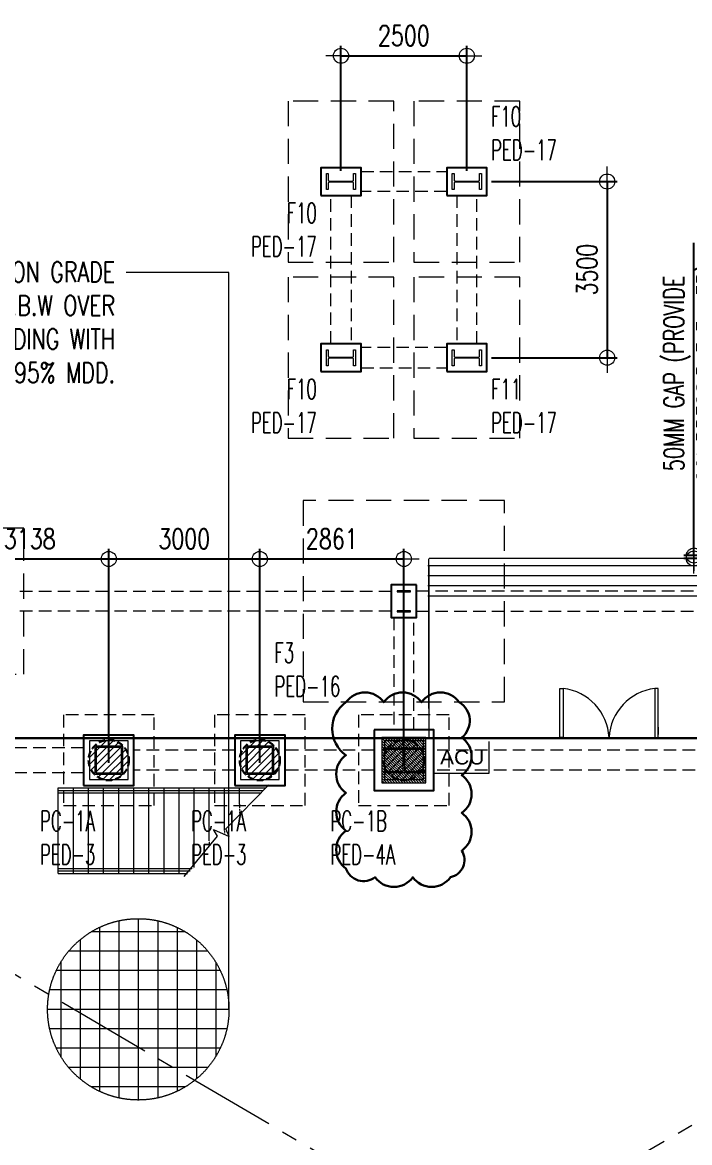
# Model space of a CAD drawing. Header units: millimetres. Extents: x 306431 to 569278, y -16030 to 119854.
# Drawn here: x 350812 to 364063, y 65378 to 87639 of the extents above; entities that cross this region are included whole.
import ezdxf

# ---------------------------------------------------------------- set-up
doc = ezdxf.new("R2010")
doc.units = ezdxf.units.MM
doc.header["$MEASUREMENT"] = 0
for name, pattern in [('CENTER2', [28.575, 19.05, -3.175, 3.175, -3.175]), ('DASHED', [0.75, 0.5, -0.25]), ('HIDDEN', [0.375, 0.25, -0.125])]:
    doc.linetypes.add(name, pattern=pattern)
doc.layers.get('0').update_dxf_attribs({"lineweight": 9})
for name, color, linetype, lineweight in [('A_ARCHITECTURAL BACKGROUND', 251, 'Continuous', 5), ('A_DIM', 1, 'Continuous', 5), ('BASE PLATE', 5, 'Continuous', 18), ('COLUMN', 7, 'Continuous', 13), ('CUT SECTION 020', 5, 'Continuous', 20), ('FTB', 4, 'HIDDEN', 30), ('GIRDER BEAM', 2, 'HIDDEN', 15), ('GIRDER GIRT', 4, 'HIDDEN', 18), ('HATCH 000', 251, 'Continuous', 5), ('OUTLINE', 252, 'CENTER2', 9), ('PEDESTAL CONCRETE', 20, 'Continuous', 25), ('REVCLOUD', 7, 'Continuous', 30), ('S-COLS', 2, 'Continuous', 20), ('S_foundation', 4, 'HIDDEN', 20), ('TEXT_GB', 2, 'Continuous', 30), ('TEXT_GG', 3, 'Continuous', 30)]:
    doc.layers.add(name, color=color, linetype=linetype, lineweight=lineweight)
doc.styles.add('MMTX$0$ESMX$0$X-OPTA1D', font='x-opta1d')
doc.styles.add('SIMPLEX', font='SIMPLEX.shx', dxfattribs={"width": 0.75, "height": 400})
doc.linetypes.add('ZIGZAG', pattern='A,0.0001,-0.2,[131,ltypeshp.shx,S=0.2,R=0,X=-0.2,Y=0],-0.4,[131,ltypeshp.shx,S=0.2,R=180,X=0.2,Y=0],-0.2', length=0.8001)
doc.dimstyles.new('DIM_200', dxfattribs={"dimtxt": 400, "dimasz": 2, "dimexe": 200, "dimexo": 200, "dimgap": 200, "dimtad": 1, "dimdec": 0, "dimrnd": 1, "dimdsep": 46, "dimtxsty": 'SIMPLEX', "dimblk1": 'ESCADIM_ARW', "dimblk2": 'ESCADIM_ARW', "dimsah": 1, "dimcen": 50, "dimclrd": 251, "dimclre": 251, "dimclrt": 52, "dimadec": 0, "dimazin": 0, "dimtfac": 1, "dimtdec": 0, "dimtofl": 0, "dimtmove": 0, "dimatfit": 3, "dimldrblk": 'ESCADIM_ARW', "dimfxl": 1, "dimtolj": 1, "dimtzin": 0, "dimarcsym": 0})

# ---------------------------------------------------------------- blocks, each defined once
blk = doc.blocks.new('G_GIRT')
at = {"layer": 'GIRDER GIRT', "linetype": 'HIDDEN', "ltscale": 1000}
for p, q in [((19639, 75750, 0), (17501, 75750, 0)), ((22640, 75700, 0), (20639, 75700, 0)), ((25410, 75700, 0), (23640, 75700, 0)), ((34411, 75700, 0), (26593, 75700, 0)), ((19639, 75250, 0), (17501, 75250, 0)), ((22640, 75300, 0), (20639, 75300, 0)), ((25410, 75300, 0), (23640, 75300, 0)), ((34411, 75300, 0), (26593, 75300, 0))]:
    blk.add_line(p, q, dxfattribs=at)
blk = doc.blocks.new('GF_PLAN NEW')
at = {"layer": 'A_ARCHITECTURAL BACKGROUND', "linetype": 'DASHED', "ltscale": 0.5}
for p in [(26494, 76502, 0), (44038, 79493, 0)]:
    blk.add_line(p, (26494, 79493, 0), dxfattribs=at)
at = {"layer": 'A_ARCHITECTURAL BACKGROUND', "ltscale": 10}
for p, q in [((38757, 79346, 0), (26476, 79346, 0)), ((26494, 79346, 0), (26494, 75934, 0)), ((38516, 79147, 0), (26476, 79147, 0)), ((38276, 78947, 0), (26476, 78947, 0)), ((38038, 78747, 0), (26476, 78747, 0)), ((29101, 75934, 0), (29101, 76909, 0)), ((29101, 76909, 0), (29166, 76909, 0)), ((29166, 76909, 0), (29166, 75934, 0)), ((31052, 76909, 0), (30987, 76909, 0)), ((30987, 76909, 0), (30987, 75934, 0)), ((31052, 75934, 0), (31052, 76909, 0)), ((31052, 76141, 0), (31052, 75993, 0)), ((9500, 75934, 0), (44403, 75934, 0)), ((9500, 75914, 0), (44383, 75914, 0)), ((29166, 75934, 0), (29101, 75934, 0)), ((29101, 75934, 0), (29101, 75914, 0)), ((30987, 75934, 0), (31052, 75934, 0))]:
    blk.add_line(p, q, dxfattribs=at)
at = {"layer": 'A_ARCHITECTURAL BACKGROUND', "ltscale": 0.5}
for p, q in [((27695, 75229, 0), (27695, 75858, 0)), ((26615, 75225, 0), (27695, 75229, 0)), ((19136, 74933, 0), (23256, 74933, 0))]:
    blk.add_line(p, q, dxfattribs=at)
at = {"layer": 'A_ARCHITECTURAL BACKGROUND', "linetype": 'ByBlock', "ltscale": 0.5}
for p, q in [((19136, 73233, 0), (19136, 74933, 0)), ((19136, 74883, 0), (23208, 74883, 0)), ((19136, 74833, 0), (23159, 74833, 0)), ((19436, 73233, 0), (19436, 74933, 0)), ((19736, 73233, 0), (19736, 74933, 0)), ((20036, 73233, 0), (20036, 74933, 0)), ((20036, 73233, 0), (20036, 74933, 0)), ((20336, 73233, 0), (20336, 74933, 0)), ((20636, 73233, 0), (20636, 74933, 0)), ((20936, 73233, 0), (20936, 74933, 0)), ((21236, 73233, 0), (21236, 74933, 0)), ((21536, 73233, 0), (21536, 74933, 0)), ((21835, 73353, 0), (21835, 74933, 0)), ((22135, 73882, 0), (22135, 74933, 0)), ((22435, 74087, 0), (22435, 74933, 0)), ((22735, 74612, 0), (22735, 74933, 0)), ((19136, 73333, 0), (21768, 73333, 0)), ((19136, 73283, 0), (21759, 73283, 0)), ((19136, 73233, 0), (21704, 73233, 0))]:
    blk.add_line(p, q, dxfattribs=at)
at = {"layer": 'A_ARCHITECTURAL BACKGROUND', "linetype": 'HIDDEN', "ltscale": 0.2}
for p, q in [((22735, 74612, 0), (22735, 74399, 0)), ((22435, 74087, 0), (22435, 74008, 0)), ((22135, 73882, 0), (22135, 73826, 0)), ((21768, 73333, 0), (21814, 73333, 0))]:
    blk.add_line(p, q, dxfattribs=at)
at = {"layer": 'A_ARCHITECTURAL BACKGROUND', "ltscale": 0.5, "elevation": 0}
blk.add_lwpolyline([(21636, 73171), (22298, 73973), (22221, 74107), (22528, 73965), (22466, 74123), (23316, 74994)], dxfattribs=at)
at = {"layer": 'A_ARCHITECTURAL BACKGROUND', "linetype": 'ByBlock', "ltscale": 0.5}
for centre, start, end in [((29044, 75883, 0), 2.8572, 83.1929), ((31109, 75883, 0), 96.8071, 177.1428)]:
    blk.add_arc(centre, 1034, start, end, dxfattribs=at)
at = {"layer": 'A_ARCHITECTURAL BACKGROUND', "style": 'MMTX$0$ESMX$0$X-OPTA1D', "width": 1.1}
blk.add_text('ACU', height=283.5, dxfattribs=at).set_placement((26719, 75399, 0))
blk = doc.blocks.new('GF COLUMN')
at = {"layer": 'COLUMN', "ltscale": 0.05, "elevation": 0}
for points in [[(19861, 75219), (20415, 75219), (20415, 75773), (19861, 75773)], [(19886, 75244), (20390, 75244), (20390, 75748), (19886, 75748)], [(22861, 75219), (23415, 75219), (23415, 75773), (22861, 75773)], [(22886, 75244), (23390, 75244), (23390, 75748), (22886, 75748)], [(25598, 75744), (26398, 75744), (26398, 75708), (26012, 75708), (26012, 75280), (26398, 75280), (26398, 75244), (25598, 75244), (25598, 75280), (25984, 75280), (25984, 75708), (25598, 75708)]]:
    blk.add_lwpolyline(points, close=True, dxfattribs=at)
blk = doc.blocks.new('PC-1 800M x 25')
at = {"layer": 'GIRDER BEAM', "ltscale": 0.05}
h = blk.add_hatch(dxfattribs=at)
h.set_pattern_fill('ANSI31', color=252, scale=800)
h.set_pattern_definition([(45, (-293861.3, -8699.98), (-70.710678, 70.710678), [])])
edge = h.paths.add_edge_path()
edge.add_arc((0, 0), 400, 0, 360)
at = {"layer": 'FTB', "ltscale": 500}
blk.add_circle((0, 0), 400, dxfattribs=at)
at = {"layer": 'S_foundation', "ltscale": 1000}
blk.add_lwpolyline([(-900, -900), (900, -900), (900, 900), (-900, 900)], close=True, dxfattribs=at)
blk = doc.blocks.new('ESCADIM_ARW')
at = {"color": 7}
blk.add_line((-150, 0), (150, 0), dxfattribs=at)
blk.add_circle((0, 0), 75, dxfattribs=at)
blk = doc.blocks.new('*D32')
at = {"layer": 'A_DIM', "color": 251, "lineweight": -2, "ltscale": 0.5, "transparency": 16777216}
for p, q in [((355527, 72924), (355527, 77176)), ((358389, 72924), (358389, 77176)), ((355529, 76976), (358387, 76976))]:
    blk.add_line(p, q, dxfattribs=at)
at = {"layer": 'Defpoints', "color": 0, "ltscale": 0.5, "transparency": 16777216}
for p in [(358389, 76976), (355527, 72724, 0), (358389, 72724, 0)]:
    blk.add_point(p, dxfattribs=at)
at = {"layer": 'A_DIM', "color": 251, "lineweight": -2, "ltscale": 0.5, "transparency": 16777216, "xscale": 2, "yscale": 2, "zscale": 2, "rotation": 180}
blk.add_blockref('ESCADIM_ARW', (355527, 76976), dxfattribs=at)
at = {"layer": 'A_DIM', "color": 251, "lineweight": -2, "ltscale": 0.5, "transparency": 16777216, "xscale": 2, "yscale": 2, "zscale": 2}
blk.add_blockref('ESCADIM_ARW', (358389, 76976), dxfattribs=at)
at = {"layer": 'A_DIM', "color": 52, "ltscale": 0.5, "transparency": 16777216, "insert": (356958, 77376), "char_height": 400, "attachment_point": 5, "style": 'SIMPLEX'}
blk.add_mtext('\\A1;2861', dxfattribs=at)
blk = doc.blocks.new('*D33')
at = {"layer": 'A_DIM', "color": 251, "lineweight": -2, "ltscale": 0.5, "transparency": 16777216}
for p, q in [((352527, 72924), (352527, 77176)), ((355527, 72924), (355527, 77176)), ((352529, 76976), (355525, 76976))]:
    blk.add_line(p, q, dxfattribs=at)
at = {"layer": 'Defpoints', "color": 0, "ltscale": 0.5, "transparency": 16777216}
for p in [(355527, 76976), (352527, 72724, 0), (355527, 72724, 0)]:
    blk.add_point(p, dxfattribs=at)
at = {"layer": 'A_DIM', "color": 251, "lineweight": -2, "ltscale": 0.5, "transparency": 16777216, "xscale": 2, "yscale": 2, "zscale": 2, "rotation": 180}
blk.add_blockref('ESCADIM_ARW', (352527, 76976), dxfattribs=at)
at = {"layer": 'A_DIM', "color": 251, "lineweight": -2, "ltscale": 0.5, "transparency": 16777216, "xscale": 2, "yscale": 2, "zscale": 2}
blk.add_blockref('ESCADIM_ARW', (355527, 76976), dxfattribs=at)
at = {"layer": 'A_DIM', "color": 52, "ltscale": 0.5, "transparency": 16777216, "insert": (354027, 77376), "char_height": 400, "attachment_point": 5, "style": 'SIMPLEX'}
blk.add_mtext('\\A1;3000', dxfattribs=at)
blk = doc.blocks.new('*D34')
at = {"layer": 'A_DIM', "color": 251, "lineweight": -2, "ltscale": 0.5, "transparency": 16777216}
for p, q in [((349389, 72924), (349389, 77176)), ((352527, 72924), (352527, 77176)), ((349391, 76976), (352525, 76976))]:
    blk.add_line(p, q, dxfattribs=at)
at = {"layer": 'Defpoints', "color": 0, "ltscale": 0.5, "transparency": 16777216}
for p in [(352527, 76976), (349389, 72724, 0), (352527, 72724, 0)]:
    blk.add_point(p, dxfattribs=at)
at = {"layer": 'A_DIM', "color": 251, "lineweight": -2, "ltscale": 0.5, "transparency": 16777216, "xscale": 2, "yscale": 2, "zscale": 2, "rotation": 180}
blk.add_blockref('ESCADIM_ARW', (349389, 76976), dxfattribs=at)
at = {"layer": 'A_DIM', "color": 251, "lineweight": -2, "ltscale": 0.5, "transparency": 16777216, "xscale": 2, "yscale": 2, "zscale": 2}
blk.add_blockref('ESCADIM_ARW', (352527, 76976), dxfattribs=at)
at = {"layer": 'A_DIM', "color": 52, "ltscale": 0.5, "transparency": 16777216, "insert": (350958, 77376), "char_height": 400, "attachment_point": 5, "style": 'SIMPLEX'}
blk.add_mtext('\\A1;3138', dxfattribs=at)
blk = doc.blocks.new('*D39')
at = {"layer": 'A_DIM', "color": 251, "lineweight": -2, "ltscale": 0.5, "transparency": 16777216}
for p, q in [((360127, 84476), (362627, 84476)), ((362427, 84474), (362427, 80978)), ((360127, 80976), (362627, 80976))]:
    blk.add_line(p, q, dxfattribs=at)
at = {"layer": 'Defpoints', "color": 0, "ltscale": 0.5, "transparency": 16777216}
for p in [(359927, 84476, 0), (359927, 80976, 0), (362427, 80976)]:
    blk.add_point(p, dxfattribs=at)
at = {"layer": 'A_DIM', "color": 251, "lineweight": -2, "ltscale": 0.5, "transparency": 16777216, "xscale": 2, "yscale": 2, "zscale": 2}
for p, rotation in [((362427, 84476), 90), ((362427, 80976), 270)]:
    blk.add_blockref('ESCADIM_ARW', p, dxfattribs=dict(at, rotation=rotation))
at = {"layer": 'A_DIM', "color": 52, "ltscale": 0.5, "transparency": 16777216, "insert": (362027, 82726), "char_height": 400, "attachment_point": 5, "rotation": 90, "style": 'SIMPLEX'}
blk.add_mtext('\\A1;3500', dxfattribs=at)
blk = doc.blocks.new('*D40')
at = {"layer": 'A_DIM', "color": 251, "lineweight": -2, "ltscale": 0.5, "transparency": 16777216}
for p, q in [((357139, 84687), (357139, 87176)), ((359639, 84687), (359639, 87176)), ((357141, 86976), (359637, 86976))]:
    blk.add_line(p, q, dxfattribs=at)
at = {"layer": 'Defpoints', "color": 0, "ltscale": 0.5, "transparency": 16777216}
for p in [(359639, 86976), (357139, 84487, 0), (359639, 84487, 0)]:
    blk.add_point(p, dxfattribs=at)
at = {"layer": 'A_DIM', "color": 251, "lineweight": -2, "ltscale": 0.5, "transparency": 16777216, "xscale": 2, "yscale": 2, "zscale": 2, "rotation": 180}
blk.add_blockref('ESCADIM_ARW', (357139, 86976), dxfattribs=at)
at = {"layer": 'A_DIM', "color": 251, "lineweight": -2, "ltscale": 0.5, "transparency": 16777216, "xscale": 2, "yscale": 2, "zscale": 2}
blk.add_blockref('ESCADIM_ARW', (359639, 86976), dxfattribs=at)
at = {"layer": 'A_DIM', "color": 52, "ltscale": 0.5, "transparency": 16777216, "insert": (358389, 87376), "char_height": 400, "attachment_point": 5, "style": 'SIMPLEX'}
blk.add_mtext('\\A1;2500', dxfattribs=at)
blk = doc.blocks.new('New Footing')
at = {"layer": 'COLUMN', "color": 7, "ltscale": 0.05, "elevation": 0}
for points in [[(5500, 22450), (5631, 22450), (5631, 22469), (5523, 22469, -0.414214), (5506, 22487), (5506, 22833, -0.414214), (5523, 22850), (5631, 22850), (5631, 22870), (5369, 22870), (5369, 22850), (5477, 22850, -0.414214), (5494, 22833), (5494, 22487, -0.414214), (5477, 22469), (5369, 22469), (5369, 22450), (5500, 22450)], [(14500, 22450), (14631, 22450), (14631, 22469), (14523, 22469, -0.414214), (14506, 22487), (14506, 22833, -0.414214), (14523, 22850), (14631, 22850), (14631, 22870), (14369, 22870), (14369, 22850), (14477, 22850, -0.414214), (14494, 22833), (14494, 22487, -0.414214), (14477, 22469), (14369, 22469), (14369, 22450), (14500, 22450)], [(23500, 22870), (23369, 22870), (23369, 22850), (23477, 22850, -0.414214), (23494, 22833), (23494, 22487, -0.414214), (23477, 22469), (23369, 22469), (23369, 22450), (23631, 22450), (23631, 22469), (23523, 22469, -0.414214), (23506, 22487), (23506, 22833, -0.414214), (23523, 22850), (23631, 22850), (23631, 22870), (23500, 22870)], [(-1540, 19500), (-1540, 19631), (-1559, 19631), (-1559, 19523, -0.414214), (-1577, 19506), (-1923, 19506, -0.414214), (-1940, 19523), (-1940, 19631), (-1960, 19631), (-1960, 19369), (-1940, 19369), (-1940, 19477, -0.414214), (-1923, 19494), (-1577, 19494, -0.414214), (-1559, 19477), (-1559, 19369), (-1540, 19369), (-1540, 19500)], [(26465, 19290), (26595, 19290), (26595, 19309), (26488, 19309, -0.414214), (26470, 19327), (26470, 19673, -0.414214), (26488, 19690), (26595, 19690), (26595, 19710), (26334, 19710), (26334, 19690), (26442, 19690, -0.414214), (26459, 19673), (26459, 19327, -0.414214), (26442, 19309), (26334, 19309), (26334, 19290), (26465, 19290)], [(29464, 19292), (29667, 19292), (29667, 19340), (29496, 19340, -0.414214), (29479, 19357), (29479, 19643, -0.414214), (29496, 19660), (29667, 19660), (29667, 19708), (29261, 19708), (29261, 19660), (29432, 19660, -0.414214), (29449, 19643), (29449, 19357, -0.414214), (29432, 19340), (29261, 19340), (29261, 19292), (29464, 19292)], [(-1540, 14625), (-1540, 14756), (-1559, 14756), (-1559, 14648, -0.414214), (-1577, 14631), (-1923, 14631, -0.414214), (-1940, 14648), (-1940, 14756), (-1960, 14756), (-1960, 14494), (-1940, 14494), (-1940, 14602, -0.414214), (-1923, 14619), (-1577, 14619, -0.414214), (-1559, 14602), (-1559, 14494), (-1540, 14494), (-1540, 14625)], [(-1540, 9750), (-1540, 9881), (-1559, 9881), (-1559, 9773, -0.414214), (-1577, 9756), (-1923, 9756, -0.414214), (-1940, 9773), (-1940, 9881), (-1960, 9881), (-1960, 9619), (-1940, 9619), (-1940, 9727, -0.414214), (-1923, 9744), (-1577, 9744, -0.414214), (-1559, 9727), (-1559, 9619), (-1540, 9619), (-1540, 9750)], [(-1540, 4875), (-1540, 5006), (-1559, 5006), (-1559, 4898, -0.414214), (-1577, 4881), (-1923, 4881, -0.414214), (-1940, 4898), (-1940, 5006), (-1960, 5006), (-1960, 4744), (-1940, 4744), (-1940, 4852, -0.414214), (-1923, 4869), (-1577, 4869, -0.414214), (-1559, 4852), (-1559, 4744), (-1540, 4744), (-1540, 4875)]]:
    blk.add_lwpolyline(points, format="xyb", dxfattribs=at)
at = {"layer": 'PEDESTAL CONCRETE', "ltscale": 0.05, "elevation": 0}
for points in [[(5750, 22985), (5250, 22985), (5250, 22335), (5750, 22335)], [(14750, 22985), (14250, 22985), (14250, 22335), (14750, 22335)], [(23250, 22335), (23750, 22335), (23750, 22985), (23250, 22985)], [(26842, 19955), (26087, 19955), (26087, 19045), (26842, 19045)], [(29841, 19955), (29086, 19955), (29086, 19045), (29841, 19045)], [(-2075, 19750), (-2075, 19250), (-1425, 19250), (-1425, 19750)], [(-2075, 14875), (-2075, 14375), (-1425, 14375), (-1425, 14875)], [(-2075, 10000), (-2075, 9500), (-1425, 9500), (-1425, 10000)], [(-2075, 5125), (-2075, 4625), (-1425, 4625), (-1425, 5125)]]:
    blk.add_lwpolyline(points, close=True, dxfattribs=at)
at = {"layer": 'S_foundation', "color": 6, "ltscale": 2000, "elevation": 0}
for points in [[(12500, 20660), (16500, 20660), (16500, 24660), (12500, 24660)], [(4050, 21210), (6950, 21210), (6950, 24110), (4050, 24110)], [(21050, 23510), (21050, 21810), (25950, 21810), (25950, 23510)], [(-2850, 18400), (-650, 18400), (-650, 20600), (-2850, 20600)], [(25315, 18350), (27615, 18350), (27615, 20650), (25315, 20650)], [(28314, 18350), (30614, 18350), (30614, 20650), (28314, 20650)], [(-2850, 13525), (-650, 13525), (-650, 15725), (-2850, 15725)], [(-2750, 8750), (-750, 8750), (-750, 10750), (-2750, 10750)], [(-3000, 3625), (-500, 3625), (-500, 6125), (-3000, 6125)]]:
    blk.add_lwpolyline(points, close=True, dxfattribs=at)
at = {"layer": 'S_foundation', "color": 2, "ltscale": 1000, "elevation": 0}
blk.add_lwpolyline([(22000, 21160), (25000, 21160), (25000, 24160), (22000, 24160)], close=True, dxfattribs=at)
at = {"layer": 'S_foundation', "ltscale": 0.05, "elevation": 0}
for points in [[(26842, 20300), (26087, 20300), (26087, 18700), (26842, 18700)], [(29841, 20300), (29086, 20300), (29086, 18700), (29841, 18700)]]:
    blk.add_lwpolyline(points, close=True, dxfattribs=at)
blk = doc.blocks.new('*D47')
at = {"layer": 'A_DIM', "color": 251, "lineweight": -2, "ltscale": 0.5, "transparency": 16777216}
for p, q in [((364150, 77045), (364150, 83259)), ((367588, 77043), (363950, 77043)), ((364738, 76986), (363950, 76986)), ((364150, 76984), (364150, 76982))]:
    blk.add_line(p, q, dxfattribs=at)
at = {"layer": 'Defpoints', "color": 0, "ltscale": 0.5, "transparency": 16777216}
for p in [(367788, 77043, 0), (364150, 76986), (364938, 76986, 0)]:
    blk.add_point(p, dxfattribs=at)
at = {"layer": 'A_DIM', "color": 251, "lineweight": -2, "ltscale": 0.5, "transparency": 16777216, "xscale": 2, "yscale": 2, "zscale": 2}
for p, rotation in [((364150, 77043), 270), ((364150, 76986), 90)]:
    blk.add_blockref('ESCADIM_ARW', p, dxfattribs=dict(at, rotation=rotation))
at = {"layer": 'A_DIM', "color": 52, "ltscale": 0.5, "transparency": 16777216, "insert": (364150, 80666), "char_height": 400, "attachment_point": 5, "rotation": 90, "style": 'SIMPLEX'}
blk.add_mtext('\\A1;{\\W0.7;50MM GAP (PROVIDE\\P{\\W0.7;COMPRESSIBLE FILLER)}}', dxfattribs=at)

msp = doc.modelspace()

# ---------------------------------------------------------------- hatches: boundary and pattern name
at = {"layer": 'HATCH 000'}
h = msp.add_hatch(dxfattribs=at)
h.set_pattern_fill('ANSI31', color=256, scale=300, angle=90)
h.paths.add_polyline_path([(358827.6, 73427.5), (357952.6, 73427.5), (357952.6, 72527.5), (358827.6, 72527.5)])

# ---------------------------------------------------------------- linework, layer by layer
at = {"layer": 'A_ARCHITECTURAL BACKGROUND', "linetype": 'ByBlock', "lineweight": 20, "ltscale": 12}
for p, q in [((352728, 69786.2, 0), (352728, 66265.9, 0)), ((353113.1, 69827.8, 0), (353113.1, 66224.2, 0)), ((353498.3, 69786.2, 0), (353498.3, 66265.9, 0)), ((354048.5, 69566, 0), (352177.8, 69566, 0)), ((352342.8, 69654.9, 0), (352342.8, 66397.2, 0)), ((353883.4, 69654.9, 0), (353883.4, 66397.2, 0)), ((351957.6, 69408.5, 0), (351957.6, 66643.5, 0)), ((354268.6, 69408.5, 0), (354268.6, 66643.5, 0)), ((354496, 69181, 0), (351730.2, 69181, 0)), ((354742.1, 68796, 0), (351484.1, 68796, 0)), ((351572.5, 68960.3, 0), (351572.5, 67091.7, 0)), ((354653.8, 68960.3, 0), (354653.8, 67091.7, 0)), ((354873.3, 68411, 0), (351352.9, 68411, 0)), ((354914.9, 68026, 0), (351311.3, 68026, 0)), ((354873.3, 67641, 0), (351352.9, 67641, 0)), ((354742.1, 67256, 0), (351484.1, 67256, 0)), ((354496, 66871, 0), (351730.2, 66871, 0)), ((354048.5, 66486, 0), (352177.8, 66486, 0))]:
    msp.add_line(p, q, dxfattribs=at)
at = {"layer": 'BASE PLATE', "ltscale": 0.05, "elevation": 0}
for points in [[(352143, 72592.5), (352913, 72592.5), (352913, 73362.5), (352143, 73362.5)], [(355143.7, 72592.5), (355913.7, 72592.5), (355913.7, 73362.5), (355143.7, 73362.5)], [(358005.1, 72592.5), (358775.1, 72592.5), (358775.1, 73362.5), (358005.1, 73362.5)]]:
    msp.add_lwpolyline(points, close=True, dxfattribs=at)
at = {"layer": 'CUT SECTION 020', "color": 1, "linetype": 'ZIGZAG', "ltscale": 50, "elevation": 0}
msp.add_lwpolyline([(358827.6, 73427.5), (357952.6, 73427.5), (357952.6, 72527.5), (358827.6, 72527.5)], close=True, dxfattribs=at)
at = {"layer": 'GIRDER GIRT', "linetype": 'HIDDEN', "ltscale": 1000, "elevation": 0}
for points in [[(357538.7, 84676), (359238.7, 84676), (359238.7, 84276), (357538.7, 84276)], [(356938.7, 81251), (356938.7, 84201), (357338.7, 84201), (357338.7, 81251)], [(359838.7, 81251), (359838.7, 84201), (359438.7, 84201), (359438.7, 81251)], [(357538.7, 80776), (359238.7, 80776), (359238.7, 81176), (357538.7, 81176)], [(349638.4, 76336), (358138.4, 76336), (358138.4, 75936), (349638.4, 75936)], [(367138.4, 76336), (358638.4, 76336), (358638.4, 75936), (367138.4, 75936)], [(358588.4, 73581.5), (358588.4, 75811), (358188.4, 75811), (358188.4, 73581.5)]]:
    msp.add_lwpolyline(points, close=True, dxfattribs=at)
at = {"layer": 'OUTLINE', "ltscale": 100}
for p, q in [((375938.7, 72531.1, 0), (344088.1, 54181.1, 0)), ((375405.7, 54154.5, 0), (344524.9, 72326, 0))]:
    msp.add_line(p, q, dxfattribs=at)
at = {"layer": 'OUTLINE', "color": 1, "ltscale": 1000, "elevation": 0}
msp.add_lwpolyline([(354914.9, 68026), (354914.9, 82669.7), (352871.8, 82669.7)], dxfattribs=at)
at = {"layer": 'OUTLINE', "color": 1, "ltscale": 1000}
msp.add_circle((353113.1, 68026, 0), 1801.8, dxfattribs=at)
at = {"layer": 'PEDESTAL CONCRETE', "ltscale": 0.05, "elevation": 0}
for points in [[(356738.7, 84201), (357538.7, 84201), (357538.7, 84751), (356738.7, 84751)], [(359238.7, 84201), (360038.7, 84201), (360038.7, 84751), (359238.7, 84751)], [(356738.7, 80701), (357538.7, 80701), (357538.7, 81251), (356738.7, 81251)], [(359238.7, 80701), (360038.7, 80701), (360038.7, 81251), (359238.7, 81251)], [(352028, 72477.5), (353028, 72477.5), (353028, 73477.5), (352028, 73477.5)], [(355028.7, 72477.5), (356028.7, 72477.5), (356028.7, 73477.5), (355028.7, 73477.5)], [(357798.6, 73581.5), (357798.6, 72373.5), (358981.6, 72373.5), (358981.6, 73581.5)]]:
    msp.add_lwpolyline(points, close=True, dxfattribs=at)
at = {"layer": 'REVCLOUD', "ltscale": 0.05}
msp.add_lwpolyline([(357238.8, 74128.8, -0.5205671), (357988.8, 74128.8, -0.5205671), (358738.8, 74128.8, -0.5205671), (359488.8, 74128.8, -0.5205671), (359538.8, 73428.8, -0.5205671), (359538.8, 72678.8, -0.5205671), (359538.8, 71928.8, -0.5205671), (359538.8, 71178.8, -0.5205671), (359315.2, 70652.5, -0.5205671), (358565.2, 70652.5, -0.5205671), (357815.2, 70652.5, -0.5205671), (357238.8, 70826.1, -0.5205671), (357238.8, 71576.1, -0.5205671), (357238.8, 72326.1, -0.5205671), (357238.8, 73076.1, -0.5205671)], format="xyb", close=True, dxfattribs=at)
at = {"layer": 'S-COLS', "color": 7, "ltscale": 0.05, "elevation": 0}
for points in [[(356850.2, 84476), (356850.2, 84634.8), (356887.8, 84634.8), (356887.8, 84506.1, 0.4142136), (356907.3, 84486.6), (357370.1, 84486.6, 0.4142136), (357389.7, 84506.1), (357389.7, 84634.8), (357427.3, 84634.8), (357427.3, 84317.3), (357389.7, 84317.3), (357389.7, 84445.9, 0.4142136), (357370.1, 84465.5), (356907.3, 84465.5, 0.4142136), (356887.8, 84445.9), (356887.8, 84317.3), (356850.2, 84317.3), (356850.2, 84476)], [(359350.2, 84476), (359350.2, 84634.8), (359387.8, 84634.8), (359387.8, 84506.1, 0.4142136), (359407.3, 84486.6), (359870.1, 84486.6, 0.4142136), (359889.7, 84506.1), (359889.7, 84634.8), (359927.3, 84634.8), (359927.3, 84317.3), (359889.7, 84317.3), (359889.7, 84445.9, 0.4142136), (359870.1, 84465.5), (359407.3, 84465.5, 0.4142136), (359387.8, 84445.9), (359387.8, 84317.3), (359350.2, 84317.3), (359350.2, 84476)], [(356850.2, 80976), (356850.2, 81134.8), (356887.8, 81134.8), (356887.8, 81006.1, 0.4142136), (356907.3, 80986.6), (357370.1, 80986.6, 0.4142136), (357389.7, 81006.1), (357389.7, 81134.8), (357427.3, 81134.8), (357427.3, 80817.3), (357389.7, 80817.3), (357389.7, 80945.9, 0.4142136), (357370.1, 80965.5), (356907.3, 80965.5, 0.4142136), (356887.8, 80945.9), (356887.8, 80817.3), (356850.2, 80817.3), (356850.2, 80976)], [(359350.2, 80976), (359350.2, 81134.8), (359387.8, 81134.8), (359387.8, 81006.1, 0.4142136), (359407.3, 80986.6), (359870.1, 80986.6, 0.4142136), (359889.7, 81006.1), (359889.7, 81134.8), (359927.3, 81134.8), (359927.3, 80817.3), (359889.7, 80817.3), (359889.7, 80945.9, 0.4142136), (359870.1, 80965.5), (359407.3, 80965.5, 0.4142136), (359387.8, 80945.9), (359387.8, 80817.3), (359350.2, 80817.3), (359350.2, 80976)]]:
    msp.add_lwpolyline(points, format="xyb", dxfattribs=at)
at = {"layer": 'S_foundation', "ltscale": 2000, "elevation": 0}
for points in [[(356088.7, 82876), (358188.7, 82876), (358188.7, 86076), (356088.7, 86076)], [(358588.7, 82876), (360688.7, 82876), (360688.7, 86076), (358588.7, 86076)], [(356088.7, 79376), (358188.7, 79376), (358188.7, 82576), (356088.7, 82576)], [(358588.7, 79376), (360688.7, 79376), (360688.7, 82576), (358588.7, 82576)]]:
    msp.add_lwpolyline(points, close=True, dxfattribs=at)

# ---------------------------------------------------------------- block references
at = {"color": 252, "xscale": 1.00007848107299, "yscale": 1.000078491987783, "zscale": 1.00007849178404}
msp.add_blockref('GF COLUMN', (332388.7, -2524, 0), dxfattribs=at)
at = {"layer": 'A_ARCHITECTURAL BACKGROUND'}
msp.add_blockref('GF_PLAN NEW', (332388.1, -2507.2, 0), dxfattribs=at)
at = {"layer": 'GIRDER BEAM'}
for p in [(352527.1, 72978.8, 0), (355527.6, 72978.8, 0), (358388.8, 72978.8, 0)]:
    msp.add_blockref('PC-1 800M x 25', p, dxfattribs=at)
at = {"layer": 'GIRDER GIRT'}
msp.add_blockref('G_GIRT', (332388.7, -2524, 0), dxfattribs=at)
at = {"layer": 'S_foundation'}
msp.add_blockref('New Footing', (343888.4, 53476), dxfattribs=at)

# ---------------------------------------------------------------- texts
at = {"layer": 'TEXT_GB', "char_height": 400, "attachment_point": 5, "style": 'SIMPLEX'}
for s, insert in [('\\A1;\\pxql;{\\W0.6;F10\\PPED-17}', (360772.8, 85435.9, 0)), ('\\A1;\\pxqr;{\\W0.6;F10\\PPED-17}', (356004.6, 83519, 0)), ('\\A1;\\pxqr;{\\W0.6;F10\\PPED-17}', (356004.6, 80019, 0)), ('\\A1;\\pxql;{\\W0.6;F11\\PPED-17}', (360772.8, 80019, 0)), ('\\A1;\\pxql;{\\W0.6;F3\\PPED-16}', (356472.5, 74779, 0)), ('\\A1;\\pxql;{\\W0.6;PC-1A\\PPED-3}', (351711.3, 71435.8, 0)), ('\\A1;\\pxql;{\\W0.6;PC-1A\\PPED-3}', (354711.7, 71435.8, 0)), ('\\A1;\\pxql;{\\W0.6;PC-1B\\PPED-4A}', (357573, 71435.8, 0))]:
    msp.add_mtext(s, dxfattribs=dict(at, insert=insert))
at = {"layer": 'TEXT_GG', "insert": (352650.4, 81679.5, 0), "char_height": 400, "attachment_point": 6, "style": 'SIMPLEX'}
msp.add_mtext('\\A1;125MM THK. SLAB ON GRADE\\PWITH 10MM∅ @300MM O.C.B.W OVER \\P100MM THK. GRAVEL BEDDING WITH\\PSUB-BASE COMPACTED TO 95% MDD.', dxfattribs=at)

# ---------------------------------------------------------------- dimensions: what is measured, and where the dimension line sits
at = {"layer": 'A_DIM', "ltscale": 0.5}
for base, p1, p2, picture, middle in [((359638.7, 86976.4, 0), (357138.7, 84486.6, 0), (359638.7, 84486.6, 0), '*D40', (358388.7, 87376.4, 0)), ((352527, 76976, 0), (349388.7, 72724, 0), (352527, 72724, 0), '*D34', (350957.9, 77376, 0)), ((355527.4862, 76976.0199, 0), (352527.0153, 72724.0199, 0), (355527.4862, 72724.0199, 0), '*D33', (354027.2508, 77376.0199, 0)), ((358388.7, 76976, 0), (355527.5, 72724, 0), (358388.7, 72724, 0), '*D32', (356958.1, 77376, 0))]:
    dim = msp.add_linear_dim(base=base, p1=p1, p2=p2, dimstyle='DIM_200', dxfattribs=at)
    dim.commit()
    dim.dimension.update_dxf_attribs({"geometry": picture, "text_midpoint": middle})
dim = msp.add_linear_dim(base=(362427.3, 80976, 0), p1=(359927.3, 84476, 0), p2=(359927.3, 80976, 0), angle=270, dimstyle='DIM_200', dxfattribs=at)
dim.commit()
dim.dimension.update_dxf_attribs({"geometry": '*D39', "text_midpoint": (362027.3, 82726, 0)})
dim = msp.add_linear_dim(base=(364149.9, 76986, 0), p1=(367788.4, 77043, 0), p2=(364938.4, 76986, 0), angle=270, text='{\\W0.7;50MM GAP (PROVIDE\\X{\\W0.7;COMPRESSIBLE FILLER)}}', dimstyle='DIM_200', dxfattribs=at)
dim.commit()
dim.dimension.update_dxf_attribs({"geometry": '*D47', "text_midpoint": (364149.9, 80666.1, 0), "dimtype": 160})

doc.saveas('drawing.dxf')
